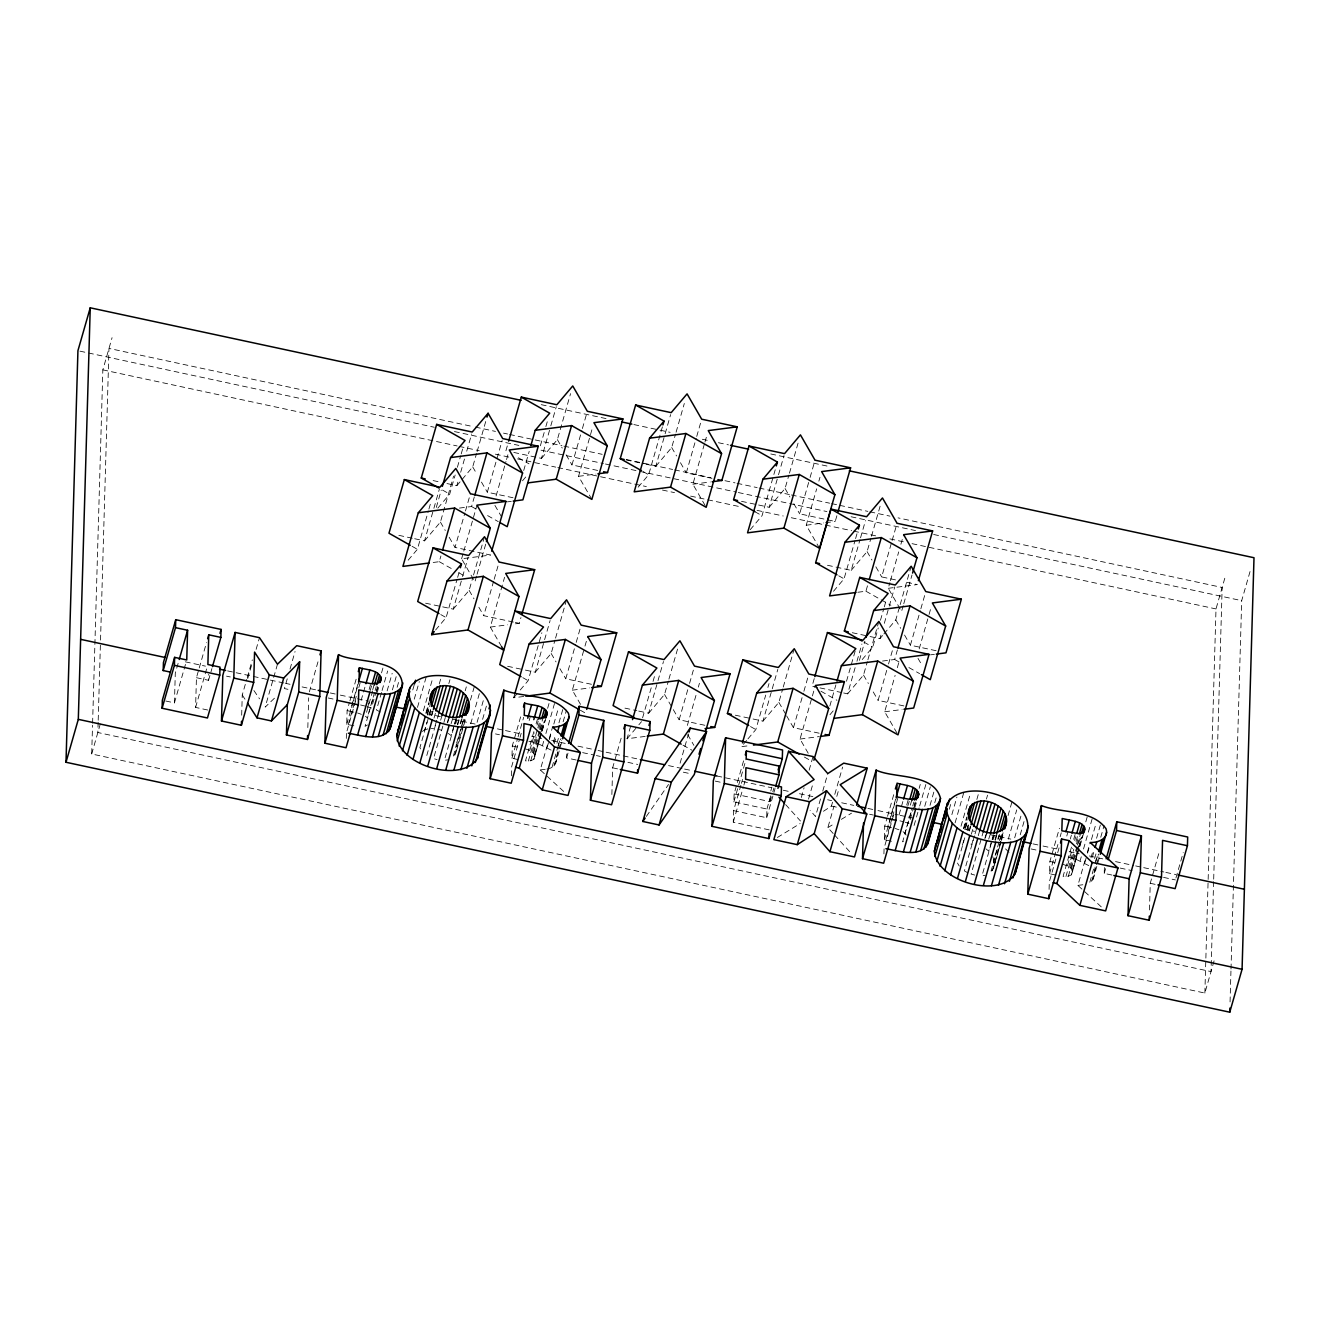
<?xml version="1.0" encoding="UTF-8"?>
<svg xmlns="http://www.w3.org/2000/svg" width="1320" height="1320" viewBox="0 0 1320 1320"><rect width="100%" height="100%" fill="white"/><g stroke="black" fill="none" stroke-linecap="round" stroke-linejoin="round"><path stroke-width="0.75" stroke-dasharray="5 3.75" d="M1214.086 960.861L1204.863 993.053L91.691 753.984L92.532 725.224M92.598 723.162L102.844 369.864L112.068 337.689M98.142 722.255L97.845 732.517L1211.017 971.586L1213.624 881.216M98.208 720.192L100.468 642.147M100.534 640.084L108.982 348.414L473.335 426.657M165.792 701.019L174.438 702.884L175.296 673.167L178.662 661.468M207.685 710.011L195.591 707.421L196.449 677.704L198.676 669.9M196.449 677.704L208.543 680.312L208.725 674.322M241.675 715.192L242.253 695.013L246.724 679.404M307.824 727.567L308.682 697.785M346.318 738.424L346.467 732.814M353.842 725.802L346.714 724.301L347.111 710.622L349.354 702.817M511.417 775.78L511.698 766.474L519.519 739.167M517.985 759.561L511.929 758.257L512.292 745.965L521.235 714.763M576.18 760.006L566.61 757.944L566.874 749.232M611.869 794.508L612.645 767.827L622.149 734.679M769.18 829.867L733.277 822.162L733.606 810.629L740.883 785.268M733.606 810.629L766.689 817.723L766.936 809.028L733.87 801.916L734.101 793.914L744.166 758.802M734.101 793.914L770.005 801.619L770.203 794.656M883.922 853.875L884.086 848.281L894.151 813.169M891.462 841.252L884.334 839.751L884.73 826.089L886.974 818.284M1049.086 889.383L1049.301 881.941L1057.139 854.634M1055.587 875.028L1049.549 873.724L1049.895 861.432L1059.416 828.267M1111.885 875.044L1104.229 873.411L1104.477 864.699M1149.489 909.975L1150.248 883.294L1159.768 850.13M1204.863 993.053L1205.803 960.184M1205.87 958.122L1216 608.933L1225.224 576.741M1213.69 879.153L1222.155 587.482L898.062 517.869M1230.058 1001.913L1230.949 971.041M1231.015 968.979L1241.691 600.649L1250.65 569.432M1003.068 832.738L993.647 867.751L990.594 872.685L997.87 847.324M546.892 769.082C562.072 767.035 553.987 747.615 561.132 738.589M1093.587 869.038L1089.676 882.701C1098.025 876.15 1092.316 862.537 1098.751 854.04M91.691 753.984L100.93 721.792M174.438 702.884L186.186 661.914M199.237 667.953L206.514 642.592M195.591 707.421L207.322 666.452M208.543 680.312L211.91 668.596M247.285 677.457L252.318 659.901M247.731 678.629L252.202 663.019M256.113 649.374L259.479 637.676M277.48 664.207L265.171 707.124L275.55 697.141M287.232 678.827L284.427 688.578L288.189 689.386M290.021 669.075L295.053 651.519M309.358 691.861L318.318 660.66M349.915 700.87L356.631 677.457M347.111 710.622L350.113 711.265L357.951 683.958M346.714 724.301L352.869 702.834M353.43 700.887L359.024 681.384M348.2 724.614L354.337 703.164M354.899 701.201L356.582 695.36M358.825 687.555L360.492 681.697M347.028 730.867L356.548 697.719M361.119 700.441L365.59 684.832M369.121 689.518L370.788 683.661M370.161 690.607L371.646 685.756M367.686 707.239L369.93 699.435M372.718 689.683L374.401 683.842M366.564 712.321L372.718 690.871M374.55 692.456L367.274 717.799L365.442 716.232M375.111 690.492L376.233 686.598M372.867 699.072L365.046 726.38L368.016 724.647M372.587 704.105L375.936 692.389M376.497 690.442L377.619 686.548M381.529 672.886L383.757 665.082M376.332 692.307L378.015 686.449M408.177 560.191L417.384 549.302L428.373 510.988M428.917 509.074L431.129 501.418M377.272 692.241L379.203 685.641M414.661 538.725L424.545 540.854L433.323 510.196M433.884 508.282L439.362 489.126M381.513 692.456L376.48 710.011L380.985 712.338M382.074 690.509L387.651 671.005M436.31 507.391L441.26 490.149M387.123 690.888L392.172 673.332M424.545 540.854L440.418 522.093L453.602 476.108M392.403 689.898L396.313 676.236M437.844 508.117L449.691 494.126L455.169 474.969M457.38 467.296L460.663 455.812M461.224 453.898L462.874 448.14M397.138 687.291L399.382 679.486M446.952 483.549L456.835 485.678L458.486 479.919M460.68 472.263L464.524 458.848M466.719 451.192L471.669 433.95M433.207 562.468L439.263 561.693L440.913 555.951M462.132 479.424L472.709 466.901L476.553 453.502M477.114 451.588L485.892 420.932M412.764 689.931L414.447 684.073M476.553 576.114L474.903 581.856L461.604 558.789L490.594 555.043L455.02 547.404L464.904 512.919M465.465 511.005L470.398 493.762M414.249 699.171L419.298 681.615M459.442 508.084L471.57 506.517L474.309 496.93M417.483 707.388L426.426 676.187M461.604 558.789L463.237 553.047M463.798 551.133L476.982 505.164M435.584 630.019L446.111 617.578L457.083 579.265M457.644 577.351L459.294 571.61M423.39 710.787L432.894 677.638M425.584 603.19L453.255 609.13L462.049 578.49M462.594 576.576L468.088 557.419M513.001 497.739L487.311 492.212L502.144 440.501M425.799 713.262L429.148 701.563M426.541 712.239L428.769 704.434M426.393 713.064L429.198 703.312M427.35 713.889L429.033 708.048M427.234 715.044L430.584 703.345M422.317 731.445L424.727 729.878L426.97 722.073M429.214 714.285L430.881 708.428M430.518 710.622L419.892 747.681L421.624 750.618M505.923 450.747L508.117 443.074M430.287 715.209L431.409 711.315M439.246 684.007L440.913 678.15M431.689 715.242L432.811 711.332M431.689 715.506L433.933 707.702M453.255 609.13L469.128 590.37L472.972 576.956M473.534 575.041L483.962 538.642M496.089 495.957L505.972 461.472M506.534 459.558L508.167 453.799M434.016 718.113L436.243 710.308M477.097 574.2L485.892 543.543M436.524 720.868L434.28 728.673L430.914 728.508M426.789 755.469L436.854 720.357M437.415 718.41L439.098 712.569M448.833 683.595L449.955 679.684M440.649 720.192L442.332 714.351M445.269 717.667L433.521 758.62L437.135 759.594M447.183 722.981L448.305 719.087M447.76 722.535L449.427 716.694M451.093 723.64L453.123 717.255M523.71 470.514L529.205 451.358M513.381 622.05L483.731 615.681L493.63 581.196M494.175 579.282L499.125 562.039M453.931 725.868L451.143 735.619L448.288 733.392M454.492 723.904L455.614 720.01M456.142 719.317L444.394 760.287L447.694 759.874M455.697 723.938L456.803 720.043M465.201 690.772L466.323 686.879M457.331 724.564L459.013 718.707M457.76 724.762L459.987 716.958M460.185 723.657L461.307 719.763M460.581 723.756L462.825 715.952M540.375 445.764L545.325 428.521M545.869 426.591L547.519 420.849M456.786 742.682L463.502 719.284M461.934 726.016L452.991 757.218L456.027 752.301L456.225 744.629M462.495 724.069L464.739 716.265M501.567 646.602L490.314 627.082L504.587 577.269M454.839 755.122L464.904 719.235M470.431 700.111L474.358 686.466M456.588 750.337L463.303 726.94M463.864 724.993L466.092 717.189M513.827 452.446L541.481 458.386L550.275 427.73M550.819 425.815L556.314 406.659M470.728 723.69L479.671 692.472M541.481 458.386L557.37 439.609L570.553 393.64M477.081 722.337L483.78 698.923M482.608 719.334L486.519 705.672M515.443 623.815L519.304 623.32L520.955 617.578M597.663 470.448L571.972 464.92L581.856 430.452M582.4 428.521L586.806 413.209M523.76 696.465L513.661 697.768L514.767 693.94M591.855 499.389L578.539 476.322L592.828 426.508M520.245 689.997L528.132 680.674L541.86 632.791M525.409 670.098L535.277 672.226L544.071 641.569M544.615 639.655L550.11 620.499M511.929 758.257L517.522 738.755M518.083 736.808L523.677 717.304M520.08 737.22L521.202 733.326M529.171 720.555L530.277 716.661M535.277 672.226L551.166 653.466L555.01 640.052M555.555 638.137L565.999 601.738M533.874 731.626L525.476 760.881L530.739 760.765L533.824 759.363L541.629 733.045M536.101 723.822L537.784 717.964M534.913 756.442L533.775 753.225L529.798 750.436L534.831 732.88M537.058 725.076L538.181 721.182M528.346 761.046L537.289 729.828M537.851 727.881L540.639 718.13M532.191 751.773L536.663 736.18M538.906 728.376L541.15 720.571M530.739 760.765L539.137 731.511M539.698 729.547L543.048 717.849M533.775 753.225L539.929 731.775M540.49 729.811L542.735 722.023M551.116 750.106L537.57 743.424L540.919 731.726M541.481 729.779L543.708 721.974M547.635 708.312L549.862 700.507M534.649 754.776L540.804 733.326M541.365 731.379L544.154 721.628M533.824 759.363L539.979 737.896M542.223 730.108L545.011 720.357M542.173 731.082L546.101 717.436M542.553 745.239L543.659 741.328M545.903 733.524L554.845 702.322M591.459 684.288L565.768 678.777L575.652 644.292M576.196 642.378L580.602 627.049M563.64 791.406L540.26 769.939L548.658 740.685M549.219 738.721L552.568 727.023M547.123 747.466L548.79 741.609M549.351 739.662L551.595 731.857M553.822 724.053L558.31 708.461M553.361 742.302L555.605 734.514M558.954 722.799L563.426 707.207M554.169 743.721L556.396 735.916M556.974 743.226L558.657 737.368M563.129 721.776L566.494 710.061M580.536 704.368L572.336 690.178L584.43 648.021M584.974 646.107L587.73 636.537M552.057 767.233L557.65 747.731M558.212 745.784L560.456 737.979M554.02 765.897L561.297 740.536M555.439 764.181L562.254 740.157M566.61 757.944L568.293 752.103M638.137 487.179L648.664 474.738L662.392 426.838M645.926 464.161L655.809 466.29L664.604 435.633M665.148 433.719L670.642 414.562M655.809 466.29L671.698 447.529L675.543 434.115M676.087 432.201L684.321 403.458M711.975 478.351L686.301 472.84L696.184 438.356M696.729 436.441L700.573 423.027M705.144 505.527L692.868 484.226L704.402 443.998M704.946 442.084L707.157 434.428M645.199 736.411L627.033 738.771L630.878 725.356M642.592 717.832L652.492 683.347M653.037 681.433L654.687 675.691M638.764 711.101L648.648 713.212L657.442 682.572M657.987 680.658L663.481 661.501M648.648 713.212L664.537 694.452L668.382 681.037M668.927 679.123L677.721 648.483M704.814 725.274L679.14 719.763L689.023 685.278M689.568 683.364L693.957 668.035M687.357 725.422L696.152 694.765M698.346 687.093L699.435 683.265M680.097 763.207L688.495 733.953M750.189 529.716L762.036 515.724L775.219 469.755M741.51 501.336L769.18 507.276L777.958 476.635M778.519 474.721L784.014 455.548M769.18 507.276L785.053 488.515L788.898 475.101M789.459 473.187L798.237 442.53M836.88 515.724L835.23 521.466L799.656 513.827L809.556 479.341M810.101 477.428L815.034 460.185M819.538 548.295L806.239 525.228L816.667 488.829M818.862 481.156L819.967 477.329M733.87 801.916L746.163 759M747.928 738.903L755.832 729.581L765.715 695.095M767.91 687.439L769.015 683.595M741.444 783.321L742.566 779.41M733.277 822.162L743.341 787.05M743.903 785.087L745.024 781.192M753.093 719.004L762.976 721.132L777.81 669.405M762.976 721.132L778.849 702.356L782.694 688.957M783.255 687.043L793.683 650.644M770.814 790.977L771.936 787.066M766.936 809.028L771.408 793.419M770.005 801.619L772.233 793.832M772.794 791.868L773.916 787.974M766.689 817.723L775.071 788.469M819.142 733.194L793.452 727.666L803.352 693.198M803.896 691.284L808.285 675.956M814.259 678.529L812.064 686.202L817.987 687.472M833.53 591.261L844.058 578.82L855.047 540.507M855.591 538.593L857.241 532.834M808.219 753.258L800.035 739.068L815.413 685.427M827.491 565.273L851.202 570.372L859.996 539.715M860.541 537.801L865.491 520.558M851.202 570.372L867.091 551.611L870.936 538.197M871.48 536.283L880.275 505.626M801.289 797.511L804.078 787.76M809.127 770.203L813.037 756.558M829.851 705.969L835.89 684.898M857.868 592.251L865.936 591.212L867.586 585.453M808.533 799.095L813.005 783.486M846.516 681.219L855.31 650.562M843.678 692.983L847.621 693.841L856.416 663.184M856.96 661.27L861.91 644.028M895.521 579.892L881.694 576.922L891.577 542.438M892.122 540.523L897.072 523.281M859.403 660.363L864.897 641.207M820.512 798.93L815.48 816.486L810.117 810.298M822.756 791.125L827.788 773.569M903.226 605.632L901.576 611.374L888.261 588.308L889.911 582.565M890.455 580.652L898.705 551.909M900.9 544.253L903.639 534.666M847.621 693.841L863.511 675.064L867.355 661.666M867.9 659.736L878.345 623.354M862.24 659.538L872.768 647.097L878.262 627.94M880.457 620.284L883.756 608.784M884.301 606.87L885.951 601.128M823.465 811.272L831.435 806.058L832.557 802.164M834.784 794.359L842.622 767.052M870.045 636.537L879.928 638.649L881.578 632.907M884.317 623.32L888.707 608.009M889.268 606.094L894.762 586.938M833.167 833.497L827.855 827.623L834.009 806.173M836.797 796.422L839.041 788.617M883.889 633.963L895.801 619.888L899.646 606.474M900.191 604.56L910.635 568.161M903.771 603.718L912.005 574.976M903.804 705.903L878.114 700.375L887.997 665.907M888.541 663.976L892.386 650.578M882.535 661.056L894.663 659.488L897.402 649.918M896.973 733.062L884.68 711.777L895.125 675.378M897.32 667.722L898.97 661.963M936.095 650.711L910.404 645.199L920.287 610.714M920.849 608.801L925.237 593.472M919.182 648.928L928.521 616.374M929.066 614.443L930.716 608.702M887.535 816.337L894.234 792.924M884.73 826.089L887.733 826.732L895.554 799.425M884.334 839.751L890.489 818.301M891.049 816.354L896.643 796.851M885.803 840.064L891.957 818.614M892.518 816.667L894.201 810.81M896.428 803.005L898.111 797.164M899.085 814.77L903.21 800.299M906.724 804.986L908.407 799.128M907.78 806.074L909.266 801.223M910.338 805.15L912.021 799.293M906.114 835.065L904.893 833.266L912.169 807.906M912.73 805.959L913.836 802.065M911.047 812.576L902.649 841.846L905.635 840.097M910.189 819.555L913.555 807.856M914.116 805.909L915.222 801.999M919.149 788.353L920.255 784.443M913.951 807.757L915.634 801.916M914.875 807.691L916.822 801.091M914.083 825.478L919.116 807.922M919.677 805.959L925.832 784.509M924.743 806.338L930.336 786.835M930.022 805.348L933.933 791.703M934.758 802.758L937.002 794.953M949.261 809.292L950.928 803.434M951.868 814.621L956.901 797.065M955.102 822.855L964.045 791.654M961.009 826.254L970.514 793.089M963.402 828.729L966.768 817.014M964.144 827.706L966.949 817.954M964.012 828.531L966.817 818.779M965.53 827.409L967.214 821.552M965.399 828.547L968.764 816.849M962.346 845.345L964.59 837.54M966.817 829.736L968.5 823.894M964.772 837.787L957.511 863.131L959.244 866.068M967.015 829.983L968.698 824.125M967.906 830.676L969.028 826.765M976.849 799.458L978.532 793.617M969.309 830.692L970.431 826.798M969.309 830.973L971.553 823.168M971.322 834.223L973.863 825.775M973.022 840.23L971.899 844.123L968.534 843.975M974.473 835.824L964.409 870.936L967.643 872.718M975.034 833.877L976.717 828.019M986.436 799.045L987.558 795.151M978.268 835.659L979.951 829.802M983.433 831.171L971.124 874.087L974.737 875.061M984.803 838.447L985.924 834.537M985.364 838.002L987.047 832.144M988.713 839.091L990.726 832.722M991.551 841.318L988.746 851.07L985.908 848.842M992.112 839.371L993.234 835.477M993.745 834.784L982.014 875.737L985.297 875.325M993.3 839.404L994.422 835.494M994.95 840.015L996.616 834.174M995.379 840.213L997.045 834.372M997.804 839.124L998.926 835.213M998.201 839.223L1000.445 831.418M994.125 863.957L993.845 860.095L998.877 842.539M999.438 840.592L1001.121 834.735M1000.114 839.52L1002.342 831.732M992.458 870.573L1000.841 841.318M1001.401 839.371L1003.018 833.135M1008.051 815.578L1011.961 801.916M994.207 865.804L1000.923 842.391M1001.467 840.444L1003.711 832.639M1008.332 839.14L1016.73 809.886M1014.684 837.787L1021.399 814.39M1020.228 834.784L1024.699 819.176M1049.549 873.724L1057.93 844.47M1060.174 836.665L1061.28 832.771M1057.699 852.687L1059.366 846.829M1066.774 836.022L1067.897 832.111M1070.289 839.009L1071.411 835.114M1071.477 847.077L1063.095 876.348L1068.359 876.216L1071.444 874.814L1079.232 848.496M1073.721 839.289L1075.404 833.432M1072.516 871.909L1071.395 868.692L1067.401 865.903L1072.434 848.347M1074.678 840.543L1075.8 836.649M1065.949 876.496L1073.787 849.189M1076.014 841.385L1078.258 833.58M1069.811 867.24L1074.282 851.631M1076.526 843.827L1078.753 836.022M1068.359 876.216L1076.757 846.961M1077.301 845.014L1080.668 833.316M1071.395 868.692L1080.337 837.474M1088.736 865.573L1075.173 858.891L1081.327 837.424M1085.799 821.832L1087.482 815.974M1072.269 870.243L1078.424 848.793M1078.984 846.829L1081.773 837.078M1071.444 874.814L1077.599 853.364M1079.826 845.559L1082.631 835.808M1079.793 846.549L1083.703 832.887M1080.156 860.689L1081.278 856.795M1083.522 848.991L1092.465 817.773M1101.259 906.856L1077.879 885.39L1085.155 860.046M1087.383 852.241L1090.188 842.49M1084.726 862.933L1086.97 855.129M1087.532 853.166L1089.215 847.324M1091.442 839.52L1095.914 823.911M1090.98 857.769L1093.207 849.964M1096.573 838.266L1101.045 822.657M1092.333 857.224L1094.016 851.383M1094.593 858.693L1096.276 852.835M1100.748 837.226L1104.097 825.528M1095.831 861.25L1098.075 853.446M1091.64 881.347L1098.9 856.003M1093.059 879.648L1099.873 855.624M1104.229 873.411L1105.912 867.553M1175.938 877.981L1183.215 852.621M646.338 816.436L668.53 784.476M456.835 485.678L460.812 480.975M522.489 480.827L526.449 476.157M513.661 697.768L518.925 691.564M627.033 738.771L637.56 726.33M638.863 724.779L641.504 721.66M746.608 740.454L741.361 746.674L747.417 745.899M879.928 638.649L882.568 635.53M829.95 714.714L833.893 710.061M777.348 837.49L800.085 823.564M827.855 827.623L834.619 823.498M841.368 819.357L851.516 813.169M424.727 729.878L427.779 728.887M578.539 476.322L595.93 474.061M507.424 501.864L511.285 501.353M692.868 484.226L710.259 481.981M806.239 525.228L823.63 522.967M825.561 522.72L835.23 521.466M490.314 627.082L507.705 624.822M888.261 588.308L917.251 584.562L903.424 581.592M572.336 690.178L589.743 687.918M930.518 654.836L934.378 654.34M884.68 711.777L902.072 709.516M540.26 769.939L545.226 769.296M800.035 739.068L819.357 736.56M1077.879 885.39L1082.845 884.746M541.249 404.662L607.695 418.935M633.864 424.561L658.02 429.742M660.033 430.171L670.114 432.333M702.322 439.263L710.374 440.979M718.427 442.712L728.491 444.873M770.781 453.964L829.174 466.505M475.348 427.086L495.478 431.409M503.531 433.141L507.556 433.999M509.569 434.445L561.908 445.681M563.92 446.111L602.167 454.327M626.323 459.508L672.622 469.458M674.635 469.887L710.869 477.675M724.944 480.694L735.009 482.856M737.022 483.285L757.152 487.608M759.165 488.053L789.36 494.538M791.373 494.967L829.62 503.184M831.633 503.613L837.672 504.9M839.685 505.345L867.867 511.385M869.88 511.83L890.01 516.153M626.175 459.921L643.962 463.749M79.942 351.153L434.313 427.251M454.443 431.574L518.875 445.417M541.018 450.169L603.438 463.567M605.451 464.013L736.329 492.112M738.342 492.541L826.93 511.566M851.086 516.764L915.519 530.59M933.636 534.485L1241.691 600.649M102.844 369.864L457.116 445.945M459.129 446.391L479.259 450.714M495.363 454.162L509.454 457.198M517.506 458.914L555.753 467.132M557.766 467.56L646.338 486.585M662.442 490.05L674.52 492.64M690.624 496.106L740.949 506.913M757.053 510.361L783.222 515.988M791.274 517.72L823.465 524.634M825.478 525.063L851.647 530.689M853.66 531.118L877.816 536.299M889.894 538.89L903.986 541.926M912.037 543.659L1216 608.933M433.125 480.579L439.048 481.849M398.854 535.342L412.682 538.312M852.258 632.709L868.065 636.108M515.344 622.479L519.304 623.32M819.967 687.902L841.698 692.554M507.622 666.286L523.429 669.685M735.306 715.192L751.113 718.575M624.938 708.13L636.801 710.671M185.328 661.832L205.458 666.154M227.601 670.906L283.981 683.017M285.995 683.446L290.021 684.304M302.099 686.911L316.189 689.931M330.297 692.951L338.349 694.683M340.362 695.112L368.544 701.167M426.938 713.707L441.029 716.743M453.106 719.334L475.249 724.086M497.409 728.855L503.448 730.141M505.461 730.57L521.565 734.035M531.63 736.197L541.695 738.358M551.76 740.52L565.867 743.556M577.945 746.146L596.062 750.04M598.076 750.469L604.114 751.773M606.128 752.202L638.352 759.115M668.547 765.6L682.638 768.636M684.651 769.065L690.69 770.352M716.875 775.978L771.226 787.66M783.304 790.251L789.343 791.554M799.425 793.716L813.516 796.736M827.607 799.755L831.633 800.63M841.698 802.791L853.776 805.381M867.867 808.417L875.935 810.134M877.948 810.579L898.078 814.902M900.091 815.331L906.13 816.635M908.143 817.063L914.182 818.351M964.524 829.174L974.589 831.336M990.693 834.784L1010.823 839.107M1032.982 843.876L1041.034 845.592M1043.047 846.037L1059.151 849.486M1069.216 851.647L1079.282 853.809M1089.347 855.97L1103.438 859.006M1115.532 861.597L1133.649 865.491M1135.662 865.92L1141.701 867.224M1143.714 867.653L1163.844 871.976M1165.857 872.404L1175.922 874.566M683.331 772.183L690.624 773.751M226.545 676.154L230.307 676.962M328.135 697.966L335.825 699.616M495.478 733.904L499.471 734.761M582.631 752.631L594.445 755.155M596.409 755.584L600.352 756.426M627.924 762.349L637.774 764.462M715.275 781.11L721.165 782.38M831.435 806.058L837.292 807.312M869.599 814.259L873.444 815.083M1031.101 848.941L1037.074 850.228M1120.234 868.082L1132.049 870.622M1163.563 877.387L1175.394 879.928M512.292 745.965L517.588 747.103M1049.895 861.432L1055.208 862.57M612.645 767.827L618.387 769.065M1150.248 883.294L1155.99 884.532M887.733 826.732L891.445 827.574M350.113 711.265L353.826 712.123M899.91 820.858L903.309 821.667M360.591 704.979L365.689 706.216M1068.21 857.109L1075.173 858.891M528.841 741.213L537.57 743.424M438.009 729.284L441.622 730.257M905.223 822.261L909.067 823.465M367.62 706.81L371.464 707.998M1063.013 864.369L1067.401 865.903M525.393 748.902L529.798 750.436M895.158 828.432L898.97 829.785M357.555 712.965L361.35 714.334M754.924 511.714L762.036 515.724M838.728 575.801L844.058 578.82M865.936 591.212L890.884 605.319M643.335 471.718L648.664 474.738M863.891 642.081L872.768 647.097M894.663 659.488L899.993 662.508M908.903 667.557L919.595 673.612M518.347 457.776L529.006 463.815M820.941 691.218L836.929 700.277M442.579 490.099L449.691 494.126M471.57 506.517L476.916 509.536M487.608 515.592L498.284 521.631M750.502 726.561L755.832 729.581M804.424 757.086L811.553 761.129M412.054 546.282L417.384 549.302M439.263 561.693L451.737 568.755M458.865 572.781L464.211 575.817M682.985 745.156L691.894 750.189M440.781 614.576L446.111 617.578M522.803 677.655L528.132 680.674M580.305 710.209L585.651 713.229M903.061 831.683L904.893 833.266M1005.543 848.892L1009.041 852.274M834.504 834.949L850.493 852.555M785.664 804.622L800.481 821.007M253.918 690.541L259.545 698.824M242.253 695.013L245.421 699.897M867.091 551.611L871.959 560.043M875.853 566.791L881.694 576.922M895.801 619.888L900.669 628.32M904.563 635.068L910.404 645.199M918.01 658.366L922.102 665.462M785.053 488.515L789.921 496.947M793.815 503.695L799.656 513.827M863.511 675.064L868.378 683.512M873.246 691.944L878.114 700.375M671.698 447.529L676.566 455.961M680.46 462.709L686.301 472.84M778.849 702.356L785.664 714.169M786.637 715.869L793.452 727.666M557.37 439.609L562.237 448.058M566.131 454.806L571.972 464.92M664.537 694.452L672.326 707.949M673.299 709.648L679.14 719.763M687.753 734.712L693.891 745.355M472.709 466.901L476.603 473.649M481.47 482.097L487.311 492.212M494.917 505.395L502.079 517.803M551.166 653.466L556.034 661.897M559.928 668.646L565.768 678.777M440.418 522.093L445.285 530.524M449.18 537.273L455.02 547.404M469.128 590.37L473.995 598.802M478.863 607.249L483.731 615.681M992.772 856.68L993.845 860.095"/><path stroke-width="1.5" d="M849.304 470.827L1254 557.733L1242.07 969.293L1229.761 1012.192L66 762.267L77.929 350.707L90.238 307.808L521.119 400.339M66 762.267L78.309 719.351L90.238 307.808M220.852 637.395L208.758 634.804L207.883 664.505L219.995 667.111L219.763 675.081L207.454 717.981L162.112 708.246L162.344 700.277L174.636 657.36L186.747 659.967L187.605 630.25L175.511 627.66L175.742 619.69L221.084 629.426L220.852 637.395L212.454 666.649M170.115 672.045L163.201 670.56L163.432 662.59L175.742 619.69M162.112 708.246L174.405 665.346L174.636 657.36M283.734 678.018L269.313 674.916L254.562 652.096L253.688 682.357L241.378 725.274L221.479 721L222.799 675.345L235.108 632.428L259.479 637.676L277.48 664.207L296.736 645.678L321.106 650.909L319.786 696.564L307.477 739.464L286.44 734.959L287.314 704.698L299.623 661.782L283.734 678.018L271.425 720.934L257.021 717.832L247.533 703.164M221.479 721L233.788 678.084L235.108 632.428M241.378 725.274L241.494 721.231M286.44 734.959L298.749 692.043L299.623 661.782M307.477 739.464L307.593 735.504M402.352 685.987C393.096 700.111 372.108 692.01 358.776 689.914L358.347 704.847L346.038 747.747L324.901 743.209L326.221 697.554L338.53 654.637C354.321 663.366 402.732 657.212 402.352 685.987L390.043 728.887C381.298 742.533 361.185 735.372 348.315 733.211M324.901 743.209L337.194 700.293L338.53 654.637M359.42 667.706L359.024 681.384L370.788 683.661L377.338 683.463L380.325 681.731L381.183 678.579C378.84 669.603 366.663 670.048 359.42 667.706L358.298 671.616M580.338 752.515L554.548 746.971L531.564 725.191L523.99 723.574L523.512 740.305L511.203 783.222L490.165 778.701L491.502 733.045L503.794 690.145C524.089 698.082 554.103 693.544 568.409 713.229C571.758 723.063 560.356 727.369 552.568 727.023L580.338 752.515L568.029 795.432L542.239 789.888L519.271 768.108L515.476 767.299M490.165 778.701L502.474 735.801L503.794 690.145M524.584 703.065L524.238 715.357L540.639 718.13L546.134 716.446L547.222 713.526C544.896 704.303 531.712 705.804 524.584 703.065L523.479 706.959M570.537 744.298L578.919 715.028L579.166 706.332L650.083 721.561L649.819 730.257L637.527 773.173L620.301 769.477M649.819 730.257L624.938 724.928L623.881 761.871L611.572 804.771L590.419 800.233L591.492 763.29L603.801 720.373L578.919 715.028M590.419 800.233L602.729 757.317L603.801 720.373M637.527 773.173L637.626 769.692M775.632 786.522L778.998 774.823L745.915 767.712L745.585 779.245L781.489 786.951L781.242 795.663L768.933 838.579L711.991 826.337L713.311 780.697L725.62 737.781L782.562 750.007L782.298 758.719L778.387 772.365M711.991 826.337L724.301 783.436L725.62 737.781M782.298 758.719L746.394 750.997L746.163 759L779.245 766.111L778.998 774.823M768.933 838.579L769.082 833.349M863.824 813.021L876.133 770.105C893.986 778.734 933.982 772.728 940.516 798.435C935.434 816.651 909.364 807.576 896.395 805.365L895.966 820.297L883.657 863.214L862.505 858.676L863.544 822.938M862.505 858.676L874.814 815.76L876.133 770.105M1117.957 867.982L1092.168 862.439L1069.183 840.659L1061.61 839.025L1061.131 855.772L1048.822 898.689L1027.785 894.168L1029.105 848.512L1041.414 805.596C1061.693 813.533 1091.722 809.011 1106.011 828.696C1109.361 838.53 1097.976 842.837 1090.188 842.49L1117.957 867.982L1105.649 910.882L1079.859 905.355L1056.874 883.575L1053.096 882.75M1027.785 894.168L1040.094 851.251L1041.414 805.596M1048.822 898.689L1048.921 894.96M1108.14 859.749L1116.539 830.494L1116.786 821.783L1187.686 837.012L1187.439 845.724L1175.13 888.641L1157.904 884.928M1187.439 845.724L1162.557 840.378L1161.484 877.322L1149.176 920.238L1128.039 915.701L1129.111 878.757L1141.42 835.84L1116.539 830.494M1128.039 915.701L1140.348 872.784L1141.42 835.84M1149.176 920.238L1149.307 916.13M1229.761 1012.192L1229.877 1008.084M467.214 713.279C479.655 689.981 432.316 672.045 429.709 699.6M1005.955 824.851C1011.747 805.546 977.493 791.208 968.995 809.209C963.188 828.481 997.359 842.589 1005.955 824.851L1004.833 828.745M431.392 693.759C425.568 713.014 459.756 727.122 468.336 709.385M396.742 735.685L409.876 687.703C425.931 661.221 496.518 681.417 489.803 715.39L477.51 758.307C461.241 783.898 398.937 765.814 396.742 735.685L409.876 687.703M477.51 758.307L478.055 754.908M934.362 851.153L947.496 803.17C963.534 776.671 1034.121 796.884 1027.422 830.857L1015.113 873.757C998.861 899.365 936.557 881.265 934.362 851.153L947.496 803.17M1015.113 873.757L1028.247 825.759M390.043 728.887L402.897 682.968M885.934 848.678C898.557 850.971 923.538 858.957 928.207 841.351L940.516 798.435M918.803 794.046L917.945 797.197L914.958 798.93L908.407 799.128L896.643 796.851L897.039 783.172C904.282 785.515 916.459 785.07 918.803 794.046L917.68 797.94M163.201 670.56L175.511 627.66M179.206 659.505L187.605 630.25M207.636 638.698L208.758 634.804M219.962 633.319L221.084 629.426M257.021 717.832L269.313 674.916M319.984 654.803L321.106 650.909M491.683 551.199L505.972 501.402L470.398 493.762L455.796 468.452L439.923 487.212L404.349 479.572L388.971 533.214L410.289 545.275M358.512 682.011L362.423 668.349M439.032 488.087L421.261 478.038L436.656 424.396L472.213 432.036L488.103 413.275L502.705 438.587L538.263 446.226L522.885 499.851L513.216 501.105M365.937 683.711L369.847 670.065M404.349 479.572L432.762 495.66L418.291 512.77L402.913 566.395L429.165 562.996M357.555 735.207L369.864 692.29M372.207 683.809L375.573 672.111M374.401 685.014L377.751 673.315M376.794 684.651L379.582 674.899M379.137 682.555L380.803 676.698M380.061 682.489L381.183 678.579M365.739 736.56L378.048 693.643M442.348 486.321L450.598 457.578L465.069 440.484L436.656 424.396M372.52 736.906L384.829 693.99M378.262 736.411L390.572 693.495M522.043 613.75L534.683 569.679L499.125 562.039L484.522 536.729L468.633 555.505L433.076 547.866L417.681 601.507L438.999 613.569M383.048 735.207L395.356 692.307M386.199 733.706L398.508 690.805M388.558 731.56L400.867 688.644M442.563 550.192L454.657 508.052L490.281 528.231L486.436 541.629M486.997 417.103L488.103 413.275M400.307 724.465L403.095 714.714M404.217 710.82L407.022 701.052M408.127 697.158L409.81 691.301M397.27 741.015L409.579 698.098L409.051 692.769M414.447 684.073L415.552 680.179M399.168 746.064L411.477 703.147L409.579 698.098M501.567 646.602L503.613 650.149L467.989 629.97L431.64 634.689L447.018 581.047L461.488 563.953L433.076 547.866M474.87 495.016L486.948 452.876L522.571 473.038L507.193 526.68L500.065 522.654M402.451 750.849L414.76 707.933L411.477 703.147M460.383 567.781L461.488 563.953M407.104 755.353L419.397 712.453L414.76 707.933M412.962 759.445L425.255 716.529L419.397 712.453M429.891 700.54L432.696 690.789M430.716 702.19L434.627 688.529M431.442 706.481L437.035 686.977M508.662 441.16L521.301 397.105L556.858 404.745L572.748 385.968L587.351 411.296L622.908 418.918L607.53 472.56L597.878 473.814M433.372 709.385L440.088 685.971M419.859 762.943L432.168 720.043L425.255 716.529M435.946 710.952L443.223 685.608M438.752 713.064L446.589 685.756M441.919 715.621L450.318 686.367M427.812 765.864L440.121 722.964L432.168 720.043M467.989 629.97L483.367 576.328L518.991 596.508L499.719 664.587L521.037 676.648M445.533 716.595L453.915 687.34M448.998 717.964L457.38 688.71M436.821 768.207L449.13 725.29C462.511 727.897 483.005 730.62 489.803 715.39M452.776 717.783L460.597 690.476M530.855 445.615L535.243 430.287L549.714 413.193L521.301 397.105M456.175 718.063L463.435 692.703M459.574 716.76L465.729 695.31M445.83 769.741L458.139 726.825M461.868 717.799L467.462 698.296M464.623 715.374L468.534 701.728M466.026 715.341L468.814 705.573M453.849 770.269L466.158 727.353M460.878 769.774L473.187 726.874M466.917 768.289L479.226 725.373M471.801 765.831L484.093 722.931M488.994 708.807L490.116 704.913M556.215 479.209L571.593 425.584L607.233 445.747L591.855 499.389L556.215 479.209L527.951 482.889M475.315 762.514L487.624 719.598M478.335 753.208L490.644 710.292M514.767 693.94L529.039 644.143L543.51 627.033L515.097 610.945L550.671 618.585L566.544 599.824L581.146 625.135L616.72 632.775L601.326 686.416L591.673 687.67M527.736 718.228L531.663 704.583M519.271 768.108L531.564 725.191M533.791 719.647L537.702 706.002M538.741 719.235L542.091 707.536M541.695 718.624L544.5 708.873M525.772 696.201L550.011 693.066L565.389 639.424L601.029 659.604L586.74 709.401M543.84 718.113L546.084 710.308M545.275 717.717L546.958 711.876M641.553 470.712L620.251 458.651L635.63 405.009L671.187 412.648L687.077 393.888L701.679 419.199L737.236 426.838L721.858 480.48L712.189 481.734M546.101 717.436L547.222 713.526M557.518 732.022L559.202 726.165M542.239 789.888L554.548 746.971M561.016 736.032L564.366 724.333M562.403 736.642L566.33 722.981M562.716 738.82L568.969 716.76M635.63 405.009L664.042 421.096L649.572 438.19L634.194 491.832L670.543 487.13L706.183 507.292L721.561 453.651L708.246 430.601L737.236 426.838M568.54 743.391L579.166 706.332M662.937 424.924L664.042 421.096M670.543 487.13L685.921 433.488L721.561 453.651M705.029 728.656L714.697 727.403L730.076 673.761L694.518 666.121L679.915 640.81L664.026 659.587L628.468 651.948L613.09 705.573L634.392 717.651M623.832 728.821L624.938 724.928M632.528 719.614L642.411 685.13L656.881 668.035L628.468 651.948M648.962 725.456L650.083 721.561M647.229 736.147L663.382 734.052L678.76 680.41L714.4 700.59L705.606 731.247M754.924 511.714L733.606 499.636L749.001 445.995L784.558 453.635L800.432 434.874L815.034 460.185L850.608 467.824L837.969 511.88M642.84 821.486L655.132 778.569L690.162 728.095L706.563 731.626L694.254 774.527L659.059 824.967L642.84 821.486L645.166 818.119M659.059 824.967L671.368 782.067L706.563 731.626M689.057 732.006L690.162 728.095M749.001 445.995L777.414 462.082L762.943 479.193L747.549 532.834L783.915 528.115L819.538 548.295L834.916 494.654L821.617 471.587L850.608 467.824M776.308 465.927L777.414 462.082M699.006 754.231L700.656 748.473M702.867 740.817L704.5 735.075M748.72 725.554L727.419 713.493L742.797 659.851L778.355 667.491L794.244 648.731L808.846 674.041L844.404 681.681L829.026 735.306L821.287 736.312M783.915 528.115L799.293 474.474L834.916 494.654M742.451 742.846L756.739 693.033L771.21 675.939L742.797 659.851M745.288 754.908L746.394 750.997M836.962 574.794L815.644 562.732L831.022 509.091L866.596 516.731L882.47 497.97L897.072 523.281L932.63 530.92L918.357 580.717M753.472 745.107L777.711 741.972L793.089 688.331L828.712 708.493L813.895 760.221M778.123 770.005L779.245 766.111M831.022 509.091L859.435 525.178L844.965 542.272L829.587 595.914L855.839 592.515M777.926 788.353L788.552 751.294L813.037 756.558L827.788 773.569L843.744 763.141L867.207 768.19L856.581 805.249M814.803 676.615L827.442 632.56L863.016 640.2L878.889 621.423L893.491 646.75L929.049 654.373L913.671 708.015L904.018 709.269M858.346 529.006L859.435 525.178M788.552 751.294L814.126 779.592L786.159 796.719L773.85 839.635L797.263 844.651L814.192 833.646L826.501 790.73L842.242 808.764L866.778 814.028L854.486 856.944L829.933 851.68L814.192 833.646M862.125 641.074L844.355 631.01L859.732 577.385L895.307 585.007L911.179 566.247L925.782 591.558L961.356 599.197L945.978 652.839L936.309 654.093M836.995 681.07L841.385 665.742L855.855 648.648L827.442 632.56M869.236 579.711L881.314 537.57L916.954 557.733L912.566 573.062M797.263 844.651L809.556 801.751L826.501 790.73M865.986 637.379L873.675 610.566L888.145 593.456L859.732 577.385M862.356 714.664L877.734 661.039L913.374 681.202L897.996 734.844L862.356 714.664L834.091 718.344M829.933 851.68L842.242 808.764M897.947 647.988L910.041 605.847L945.664 626.027L930.286 679.668L921.376 674.619M895.356 789.03L896.478 785.119M896.115 797.462L900.042 783.816M903.557 799.178L907.467 785.515M895.174 850.657L907.483 807.741M909.826 799.26L913.176 787.561M912.005 800.481L915.37 788.783M914.397 800.101L917.202 790.35M916.195 799.953L918.423 792.148M903.358 852.01L915.651 809.111M910.14 852.357L922.449 809.457M915.882 851.862L928.174 808.962M920.667 850.674L932.959 807.757M923.818 849.172L936.127 806.256M926.178 847.011L938.47 804.094M927.663 844.355L939.955 801.438M937.365 841.88L939.031 836.022M940.153 832.128L941.836 826.27M944.064 818.466L946.869 808.714M947.991 804.82L949.657 798.963M934.89 856.466L947.199 813.565L946.671 808.236M936.787 861.514L949.096 818.614L947.199 813.565M940.071 866.299L952.364 823.399L949.096 818.614M944.707 870.82L957.016 827.904L952.364 823.399M950.565 874.896L962.874 831.996L957.016 827.904M968.072 814.044L970.299 806.256M968.319 817.641L972.246 803.995M969.622 819.984L974.655 802.428M970.992 824.851L977.691 801.438M957.478 878.41L969.787 835.494L962.874 831.996M973.566 826.419L980.842 801.058M976.371 828.531L984.208 801.223M979.539 831.088L987.921 801.834M965.431 881.331L977.74 838.414L969.787 835.494M983.136 832.062L991.534 802.808M986.618 833.415L994.999 804.16M974.441 883.657L986.749 840.757C1000.114 843.348 1020.607 846.087 1027.422 830.857M990.38 833.25L998.217 805.942M993.778 833.514L1001.055 808.17M996.616 834.174L1003.332 810.76M983.449 885.192L995.742 842.292M1000.048 831.319L1005.081 813.763M1002.243 830.841L1006.153 817.179M1004.19 828.844L1006.434 821.04M991.452 885.72L1003.761 842.82M998.497 885.241L1010.79 842.325M1004.536 883.74L1016.829 840.823M1009.404 881.298L1021.713 838.381M1012.935 877.965L1025.244 835.065M1060.488 842.935L1061.61 839.025M1065.916 831.732L1069.266 820.034C1075.388 821.089 1088.522 823.828 1083.703 832.887M1056.874 883.575L1069.183 840.659M1071.955 833.167L1075.322 821.452M1076.922 832.738L1079.71 822.987M1079.314 834.075L1082.12 824.323M1081.459 833.58L1083.703 825.775M1082.895 833.184L1084.578 827.327M1095.138 847.473L1096.804 841.632M1079.859 905.355L1092.168 862.439M1098.62 851.499L1101.986 839.784M1100.022 852.093L1103.932 838.447M1100.319 854.287L1106.589 832.21M1106.16 858.841L1116.786 821.783M1084.825 828.993L1083.753 831.913L1078.258 833.58L1061.841 830.808L1062.204 818.515L1069.266 820.034M397.567 730.62L399.019 727.815M935.187 846.07L936.639 843.282M431.64 634.689L434.263 631.57M271.425 720.934L287.314 704.698M867.207 768.19L840.147 784.707L866.778 814.028M535.243 430.287L571.593 425.584M622.908 418.918L593.917 422.68L607.233 445.747M450.598 457.578L486.948 452.876M538.263 446.226L509.272 449.971L522.571 473.038M649.572 438.19L685.921 433.488M418.291 512.77L454.657 508.052M505.972 501.402L476.982 505.164L490.281 528.231M762.943 479.193L799.293 474.474M447.018 581.047L483.367 576.328M534.683 569.679L505.692 573.441L518.991 596.508M844.965 542.272L881.314 537.57M932.63 530.92L903.639 534.666L916.954 557.733M529.039 644.143L565.389 639.424M616.72 632.775L587.73 636.537L601.029 659.604M873.675 610.566L910.041 605.847M961.356 599.197L932.365 602.959L945.664 626.027M642.411 685.13L678.76 680.41M730.076 673.761L701.085 677.523L714.4 700.59M841.385 665.742L877.734 661.039M929.049 654.373L900.058 658.135L913.374 681.202M756.739 693.033L793.089 688.331M844.404 681.681L815.413 685.427L828.712 708.493M621.786 421.954L631.851 424.116M730.505 445.302L748.638 449.196M620.251 458.651L624.195 459.492M717.915 479.622L721.858 480.48M603.587 471.718L607.53 472.56M733.606 499.636L737.566 500.494M421.261 478.038L425.221 478.88M815.644 562.732L819.588 563.574M844.355 631.01L848.314 631.867M597.382 685.558L601.326 686.416M727.419 713.493L731.362 714.334M825.066 734.464L829.026 735.306M710.754 726.561L714.697 727.403M80.619 639.342L165.181 657.492M219.549 669.174L225.588 670.477M318.202 690.36L328.284 692.521M394.713 706.794L404.794 708.956M487.344 726.693L493.383 727.98M640.365 759.544L664.521 764.742M694.716 771.226L716.875 775.978M857.802 806.256L865.854 807.972M932.299 822.244L942.364 824.406M1022.901 841.714L1030.969 843.43M1177.935 874.995L1244.38 889.268M174.405 665.346L219.763 675.081M233.788 678.084L253.688 682.357M298.749 692.043L319.786 696.564M337.194 700.293L358.347 704.847M502.474 735.801L523.512 740.305M602.729 757.317L623.881 761.871M724.301 783.436L781.242 795.663M786.159 796.719L809.556 801.751M874.814 815.76L895.966 820.297M1040.094 851.251L1061.131 855.772M1140.348 872.784L1161.484 877.322M578.094 760.419L591.492 763.29M1113.799 875.457L1129.111 878.757M655.132 778.569L671.368 782.067M78.309 719.351L1242.07 969.293M977.74 838.414L986.749 840.757M440.121 722.964L449.13 725.29M777.711 741.972L799.095 754.066M663.382 734.052L681.202 744.134M550.011 693.066L578.523 709.203M778.932 797.181L784.327 803.137"/></g></svg>
